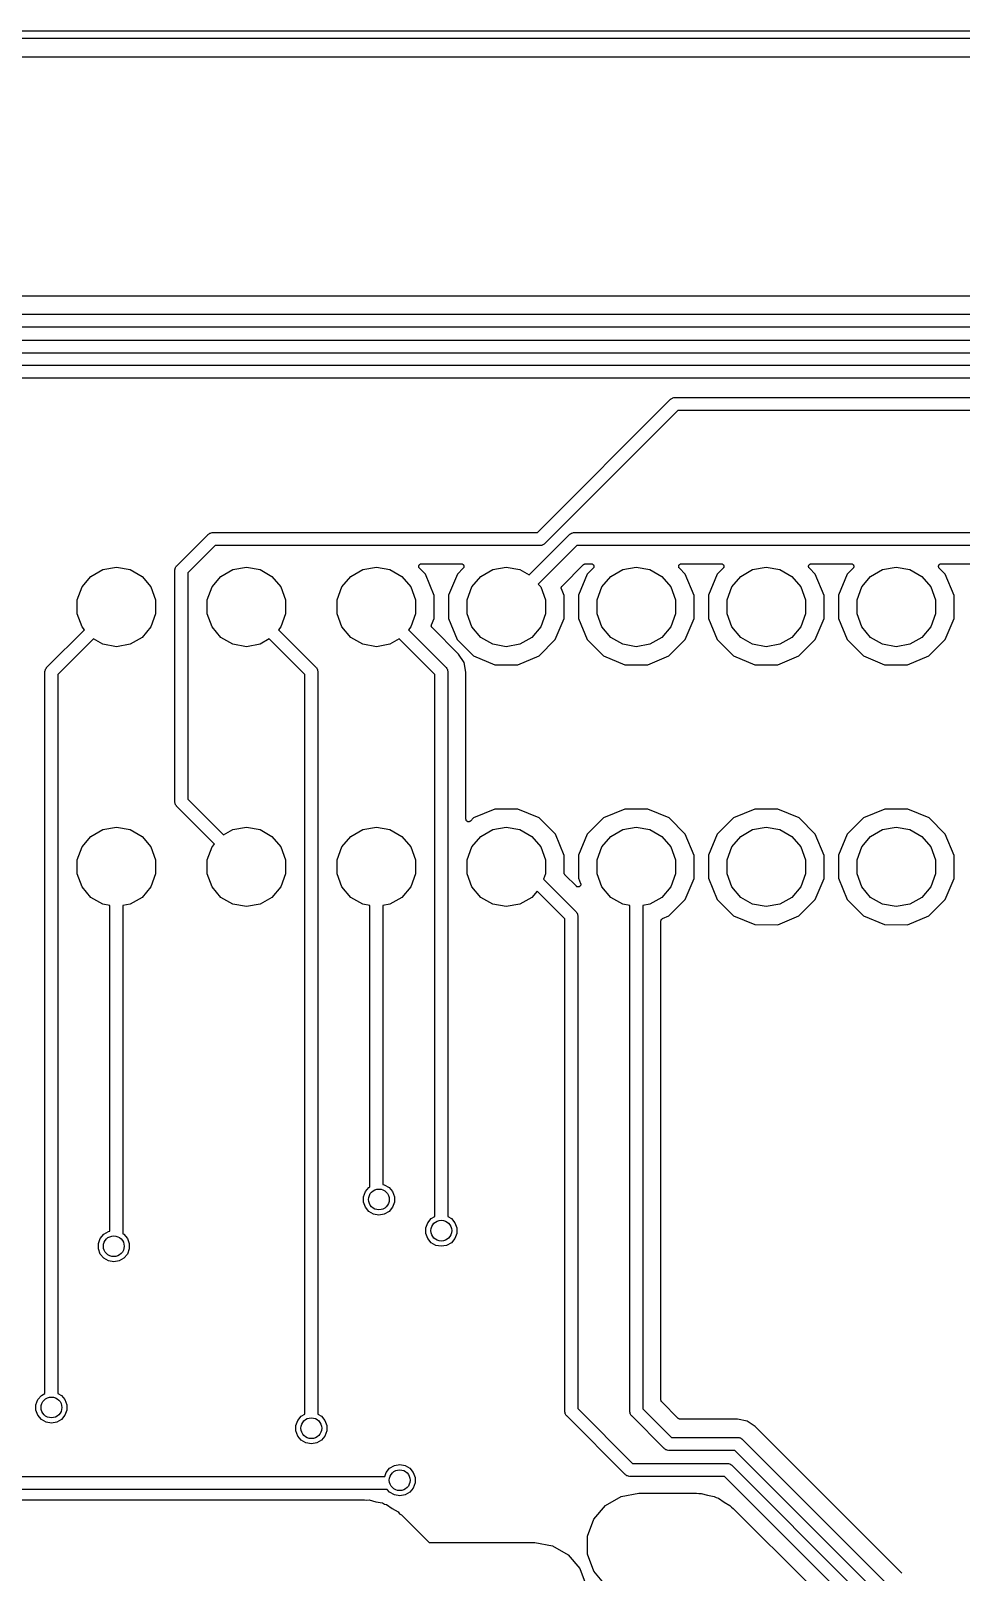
# Model space of a CAD drawing. Extents: x 85 to 212, y -151 to -91.
# Drawn here: x 130.6 to 148.5, y -121.07 to -91.42 of the extents above; entities that cross this region are included whole.
import ezdxf

# ---------------------------------------------------------------- set-up
doc = ezdxf.new("R2010")
doc.units = 0
doc.header["$MEASUREMENT"] = 0
doc.layers.add('BLACK', color=7, linetype='CONTINUOUS')

msp = doc.modelspace()

# ---------------------------------------------------------------- linework, layer by layer
at = {"layer": 'Black'}
for p, q in [((85.5, -91.425), (211.5, -91.425)), ((211.425, -91.575), (85.575, -91.575)), ((85.975, -91.925), (211.025, -91.925)), ((186.395, -96.525), (120.26, -96.525)), ((120.255, -96.875), (186.4, -96.875)), ((186.348, -97.125), (120.306, -97.125)), ((121.7, -97.375), (184.3, -97.375)), ((184.248, -97.625), (121.752, -97.625)), ((124.272, -97.8577), (182.483, -97.8577)), ((182.431, -98.1077), (124.324, -98.1077)), ((140.348, -101.075), (142.912, -98.5116)), ((142.912, -98.5116), (142.916, -98.5085)), ((142.916, -98.5085), (142.92, -98.5042)), ((142.92, -98.5042), (142.934, -98.4961)), ((142.934, -98.4961), (142.947, -98.4867)), ((142.947, -98.4867), (142.952, -98.4853)), ((142.952, -98.4853), (142.957, -98.4825)), ((142.957, -98.4825), (142.973, -98.4797)), ((142.973, -98.4797), (142.989, -98.4755)), ((142.989, -98.4755), (142.995, -98.476)), ((142.995, -98.476), (143, -98.475)), ((143, -98.475), (180.7, -98.475)), ((143.052, -98.725), (140.488, -101.288)), ((180.648, -98.725), (143.052, -98.725)), ((134.057, -101.083), (134.073, -101.08)), ((134.073, -101.08), (134.089, -101.075)), ((134.089, -101.075), (134.095, -101.076)), ((134.095, -101.076), (134.1, -101.075)), ((134.1, -101.075), (140.348, -101.075)), ((141.012, -101.083), (141.028, -101.08)), ((141.028, -101.08), (141.044, -101.075)), ((141.044, -101.075), (141.049, -101.076)), ((141.049, -101.076), (141.055, -101.075)), ((141.055, -101.075), (150.348, -101.075)), ((133.412, -101.712), (134.012, -101.112)), ((134.152, -101.325), (133.625, -101.852)), ((134.012, -101.112), (134.016, -101.108)), ((134.016, -101.108), (134.02, -101.104)), ((134.02, -101.104), (134.034, -101.096)), ((134.034, -101.096), (134.047, -101.087)), ((134.047, -101.087), (134.052, -101.085)), ((134.052, -101.085), (134.057, -101.083)), ((140.4, -101.325), (134.152, -101.325)), ((140.19, -101.887), (140.966, -101.112)), ((141.106, -101.325), (140.366, -102.065)), ((140.405, -101.324), (140.4, -101.325)), ((140.411, -101.325), (140.405, -101.324)), ((140.427, -101.32), (140.411, -101.325)), ((140.443, -101.317), (140.427, -101.32)), ((140.448, -101.315), (140.443, -101.317)), ((140.453, -101.313), (140.448, -101.315)), ((140.466, -101.304), (140.453, -101.313)), ((140.48, -101.296), (140.466, -101.304)), ((140.484, -101.292), (140.48, -101.296)), ((140.488, -101.288), (140.484, -101.292)), ((140.966, -101.112), (140.971, -101.108)), ((140.971, -101.108), (140.974, -101.104)), ((140.974, -101.104), (140.988, -101.096)), ((140.988, -101.096), (141.002, -101.087)), ((141.002, -101.087), (141.007, -101.085)), ((141.007, -101.085), (141.012, -101.083)), ((150.4, -101.325), (141.106, -101.325)), ((138.109, -101.676), (138.116, -101.675)), ((138.116, -101.675), (138.886, -101.675)), ((138.886, -101.675), (138.893, -101.676)), ((141.261, -101.677), (141.268, -101.675)), ((141.268, -101.675), (141.27, -101.675)), ((141.27, -101.675), (141.272, -101.675)), ((141.272, -101.675), (141.386, -101.675)), ((141.386, -101.675), (141.393, -101.676)), ((143.109, -101.676), (143.116, -101.675)), ((143.116, -101.675), (143.886, -101.675)), ((143.886, -101.675), (143.893, -101.676)), ((145.609, -101.676), (145.616, -101.675)), ((145.616, -101.675), (146.386, -101.675)), ((146.386, -101.675), (146.393, -101.676)), ((148.109, -101.676), (148.116, -101.675)), ((148.116, -101.675), (148.886, -101.675)), ((131.589, -102.121), (131.759, -101.918)), ((131.759, -101.918), (131.989, -101.785)), ((131.989, -101.785), (132.251, -101.739)), ((132.251, -101.739), (132.513, -101.785)), ((132.513, -101.785), (132.743, -101.918)), ((132.743, -101.918), (132.914, -102.121)), ((133.375, -101.789), (133.38, -101.773)), ((133.376, -101.795), (133.375, -101.789)), ((133.375, -101.8), (133.376, -101.795)), ((133.375, -106.252), (133.375, -101.8)), ((133.38, -101.773), (133.383, -101.757)), ((133.383, -101.757), (133.385, -101.752)), ((133.385, -101.752), (133.387, -101.747)), ((133.387, -101.747), (133.396, -101.734)), ((133.396, -101.734), (133.404, -101.72)), ((133.404, -101.72), (133.408, -101.716)), ((133.408, -101.716), (133.412, -101.712)), ((133.625, -101.852), (133.625, -106.201)), ((134.089, -102.121), (134.259, -101.918)), ((134.259, -101.918), (134.489, -101.785)), ((134.489, -101.785), (134.751, -101.739)), ((134.751, -101.739), (135.013, -101.785)), ((135.013, -101.785), (135.243, -101.918)), ((135.243, -101.918), (135.414, -102.121)), ((136.589, -102.121), (136.759, -101.918)), ((136.759, -101.918), (136.989, -101.785)), ((136.989, -101.785), (137.251, -101.739)), ((137.251, -101.739), (137.513, -101.785)), ((137.513, -101.785), (137.743, -101.918)), ((137.743, -101.918), (137.914, -102.121)), ((138.066, -101.729), (138.067, -101.723)), ((138.067, -101.731), (138.066, -101.729)), ((138.067, -101.712), (138.07, -101.706)), ((138.067, -101.714), (138.067, -101.712)), ((138.067, -101.716), (138.067, -101.714)), ((138.067, -101.723), (138.067, -101.716)), ((138.067, -101.734), (138.067, -101.731)), ((138.069, -101.74), (138.067, -101.734)), ((138.07, -101.746), (138.069, -101.74)), ((138.07, -101.706), (138.072, -101.7)), ((138.072, -101.748), (138.07, -101.746)), ((138.072, -101.7), (138.074, -101.698)), ((138.072, -101.75), (138.072, -101.748)), ((138.077, -101.755), (138.072, -101.75)), ((138.074, -101.698), (138.075, -101.696)), ((138.075, -101.696), (138.079, -101.692)), ((138.08, -101.76), (138.077, -101.755)), ((138.079, -101.692), (138.084, -101.687)), ((138.194, -101.875), (138.08, -101.76)), ((138.084, -101.687), (138.086, -101.686)), ((138.086, -101.686), (138.087, -101.684)), ((138.087, -101.684), (138.093, -101.681)), ((138.093, -101.681), (138.099, -101.678)), ((138.099, -101.678), (138.101, -101.678)), ((138.101, -101.678), (138.103, -101.677)), ((138.103, -101.677), (138.109, -101.676)), ((138.363, -102.283), (138.194, -101.875)), ((138.809, -101.873), (138.639, -102.281)), ((138.922, -101.76), (138.809, -101.873)), ((138.893, -101.676), (138.899, -101.677)), ((138.899, -101.677), (138.901, -101.678)), ((138.901, -101.678), (138.903, -101.678)), ((138.903, -101.678), (138.909, -101.681)), ((138.909, -101.681), (138.915, -101.684)), ((138.915, -101.684), (138.917, -101.686)), ((138.917, -101.686), (138.918, -101.687)), ((138.918, -101.687), (138.923, -101.692)), ((138.925, -101.755), (138.922, -101.76)), ((138.923, -101.692), (138.927, -101.696)), ((138.93, -101.75), (138.925, -101.755)), ((138.927, -101.696), (138.928, -101.698)), ((138.928, -101.698), (138.93, -101.7)), ((138.93, -101.7), (138.932, -101.706)), ((138.932, -101.746), (138.93, -101.748)), ((138.93, -101.748), (138.93, -101.75)), ((138.932, -101.706), (138.935, -101.712)), ((138.933, -101.74), (138.932, -101.746)), ((138.936, -101.734), (138.933, -101.74)), ((138.935, -101.712), (138.935, -101.714)), ((138.935, -101.714), (138.936, -101.716)), ((138.936, -101.716), (138.936, -101.723)), ((138.936, -101.723), (138.936, -101.729)), ((138.936, -101.729), (138.936, -101.732)), ((138.936, -101.732), (138.936, -101.734)), ((139.089, -102.121), (139.259, -101.918)), ((139.259, -101.918), (139.489, -101.785)), ((139.489, -101.785), (139.751, -101.739)), ((139.751, -101.739), (140.013, -101.785)), ((140.013, -101.785), (140.19, -101.887)), ((140.823, -102.104), (141.237, -101.69)), ((141.309, -101.873), (141.139, -102.281)), ((141.237, -101.69), (141.239, -101.688)), ((141.239, -101.688), (141.24, -101.687)), ((141.24, -101.687), (141.246, -101.683)), ((141.246, -101.683), (141.251, -101.68)), ((141.251, -101.68), (141.253, -101.679)), ((141.253, -101.679), (141.255, -101.678)), ((141.255, -101.678), (141.261, -101.677)), ((141.422, -101.76), (141.309, -101.873)), ((141.393, -101.676), (141.399, -101.677)), ((141.399, -101.677), (141.401, -101.678)), ((141.401, -101.678), (141.403, -101.678)), ((141.403, -101.678), (141.409, -101.681)), ((141.409, -101.681), (141.415, -101.684)), ((141.415, -101.684), (141.417, -101.686)), ((141.417, -101.686), (141.418, -101.687)), ((141.418, -101.687), (141.423, -101.692)), ((141.425, -101.755), (141.422, -101.76)), ((141.423, -101.692), (141.427, -101.696)), ((141.43, -101.75), (141.425, -101.755)), ((141.427, -101.696), (141.428, -101.698)), ((141.428, -101.698), (141.43, -101.7)), ((141.43, -101.7), (141.432, -101.706)), ((141.432, -101.746), (141.43, -101.748)), ((141.43, -101.748), (141.43, -101.75)), ((141.432, -101.706), (141.435, -101.712)), ((141.433, -101.74), (141.432, -101.746)), ((141.436, -101.734), (141.433, -101.74)), ((141.435, -101.712), (141.435, -101.714)), ((141.435, -101.714), (141.436, -101.716)), ((141.436, -101.716), (141.436, -101.723)), ((141.436, -101.723), (141.436, -101.729)), ((141.436, -101.729), (141.436, -101.732)), ((141.436, -101.732), (141.436, -101.734)), ((141.589, -102.121), (141.759, -101.918)), ((141.759, -101.918), (141.989, -101.785)), ((141.989, -101.785), (142.251, -101.739)), ((142.251, -101.739), (142.513, -101.785)), ((142.513, -101.785), (142.743, -101.918)), ((142.743, -101.918), (142.914, -102.121)), ((143.066, -101.729), (143.067, -101.723)), ((143.067, -101.731), (143.066, -101.729)), ((143.067, -101.712), (143.07, -101.706)), ((143.067, -101.714), (143.067, -101.712)), ((143.067, -101.716), (143.067, -101.714)), ((143.067, -101.723), (143.067, -101.716)), ((143.067, -101.734), (143.067, -101.731)), ((143.069, -101.74), (143.067, -101.734)), ((143.07, -101.746), (143.069, -101.74)), ((143.07, -101.706), (143.072, -101.7)), ((143.072, -101.748), (143.07, -101.746)), ((143.072, -101.7), (143.074, -101.698)), ((143.072, -101.75), (143.072, -101.748)), ((143.077, -101.755), (143.072, -101.75)), ((143.074, -101.698), (143.075, -101.696)), ((143.075, -101.696), (143.079, -101.692)), ((143.08, -101.76), (143.077, -101.755)), ((143.079, -101.692), (143.084, -101.687)), ((143.194, -101.875), (143.08, -101.76)), ((143.084, -101.687), (143.086, -101.686)), ((143.086, -101.686), (143.087, -101.684)), ((143.087, -101.684), (143.093, -101.681)), ((143.093, -101.681), (143.099, -101.678)), ((143.099, -101.678), (143.101, -101.678)), ((143.101, -101.678), (143.103, -101.677)), ((143.103, -101.677), (143.109, -101.676)), ((143.363, -102.283), (143.194, -101.875)), ((143.809, -101.873), (143.639, -102.281)), ((143.922, -101.76), (143.809, -101.873)), ((143.893, -101.676), (143.899, -101.677)), ((143.899, -101.677), (143.901, -101.678)), ((143.901, -101.678), (143.903, -101.678)), ((143.903, -101.678), (143.909, -101.681)), ((143.909, -101.681), (143.915, -101.684)), ((143.915, -101.684), (143.917, -101.686)), ((143.917, -101.686), (143.918, -101.687)), ((143.918, -101.687), (143.923, -101.692)), ((143.925, -101.755), (143.922, -101.76)), ((143.923, -101.692), (143.927, -101.696)), ((143.93, -101.75), (143.925, -101.755)), ((143.927, -101.696), (143.928, -101.698)), ((143.928, -101.698), (143.93, -101.7)), ((143.93, -101.7), (143.932, -101.706)), ((143.932, -101.746), (143.93, -101.748)), ((143.93, -101.748), (143.93, -101.75)), ((143.932, -101.706), (143.935, -101.712)), ((143.933, -101.74), (143.932, -101.746)), ((143.936, -101.734), (143.933, -101.74)), ((143.935, -101.712), (143.935, -101.714)), ((143.935, -101.714), (143.936, -101.716)), ((143.936, -101.716), (143.936, -101.723)), ((143.936, -101.723), (143.936, -101.729)), ((143.936, -101.729), (143.936, -101.732)), ((143.936, -101.732), (143.936, -101.734)), ((144.089, -102.121), (144.259, -101.918)), ((144.259, -101.918), (144.489, -101.785)), ((144.489, -101.785), (144.751, -101.739)), ((144.751, -101.739), (145.013, -101.785)), ((145.013, -101.785), (145.243, -101.918)), ((145.243, -101.918), (145.414, -102.121)), ((145.566, -101.729), (145.567, -101.723)), ((145.567, -101.731), (145.566, -101.729)), ((145.567, -101.712), (145.57, -101.706)), ((145.567, -101.714), (145.567, -101.712)), ((145.567, -101.716), (145.567, -101.714)), ((145.567, -101.723), (145.567, -101.716)), ((145.567, -101.734), (145.567, -101.731)), ((145.569, -101.74), (145.567, -101.734)), ((145.57, -101.746), (145.569, -101.74)), ((145.57, -101.706), (145.572, -101.7)), ((145.572, -101.748), (145.57, -101.746)), ((145.572, -101.7), (145.574, -101.698)), ((145.572, -101.75), (145.572, -101.748)), ((145.577, -101.755), (145.572, -101.75)), ((145.574, -101.698), (145.575, -101.696)), ((145.575, -101.696), (145.579, -101.692)), ((145.58, -101.76), (145.577, -101.755)), ((145.579, -101.692), (145.584, -101.687)), ((145.694, -101.875), (145.58, -101.76)), ((145.584, -101.687), (145.586, -101.686)), ((145.586, -101.686), (145.587, -101.684)), ((145.587, -101.684), (145.593, -101.681)), ((145.593, -101.681), (145.599, -101.678)), ((145.599, -101.678), (145.601, -101.678)), ((145.601, -101.678), (145.603, -101.677)), ((145.603, -101.677), (145.609, -101.676)), ((145.863, -102.283), (145.694, -101.875)), ((146.309, -101.873), (146.139, -102.281)), ((146.422, -101.76), (146.309, -101.873)), ((146.393, -101.676), (146.399, -101.677)), ((146.399, -101.677), (146.401, -101.678)), ((146.401, -101.678), (146.403, -101.678)), ((146.403, -101.678), (146.409, -101.681)), ((146.409, -101.681), (146.415, -101.684)), ((146.415, -101.684), (146.417, -101.686)), ((146.417, -101.686), (146.418, -101.687)), ((146.418, -101.687), (146.423, -101.692)), ((146.425, -101.755), (146.422, -101.76)), ((146.423, -101.692), (146.427, -101.696)), ((146.43, -101.75), (146.425, -101.755)), ((146.427, -101.696), (146.428, -101.698)), ((146.428, -101.698), (146.43, -101.7)), ((146.43, -101.7), (146.432, -101.706)), ((146.432, -101.746), (146.43, -101.748)), ((146.43, -101.748), (146.43, -101.75)), ((146.432, -101.706), (146.435, -101.712)), ((146.433, -101.74), (146.432, -101.746)), ((146.436, -101.734), (146.433, -101.74)), ((146.435, -101.712), (146.435, -101.714)), ((146.435, -101.714), (146.436, -101.716)), ((146.436, -101.716), (146.436, -101.723)), ((146.436, -101.723), (146.436, -101.729)), ((146.436, -101.729), (146.436, -101.732)), ((146.436, -101.732), (146.436, -101.734)), ((146.589, -102.121), (146.759, -101.918)), ((146.759, -101.918), (146.989, -101.785)), ((146.989, -101.785), (147.251, -101.739)), ((147.251, -101.739), (147.513, -101.785)), ((147.513, -101.785), (147.743, -101.918)), ((147.743, -101.918), (147.914, -102.121)), ((148.066, -101.729), (148.067, -101.723)), ((148.067, -101.731), (148.066, -101.729)), ((148.067, -101.712), (148.07, -101.706)), ((148.067, -101.714), (148.067, -101.712)), ((148.067, -101.716), (148.067, -101.714)), ((148.067, -101.723), (148.067, -101.716)), ((148.067, -101.734), (148.067, -101.731)), ((148.069, -101.74), (148.067, -101.734)), ((148.07, -101.746), (148.069, -101.74)), ((148.07, -101.706), (148.072, -101.7)), ((148.072, -101.748), (148.07, -101.746)), ((148.072, -101.7), (148.074, -101.698)), ((148.072, -101.75), (148.072, -101.748)), ((148.077, -101.755), (148.072, -101.75)), ((148.074, -101.698), (148.075, -101.696)), ((148.075, -101.696), (148.079, -101.692)), ((148.08, -101.76), (148.077, -101.755)), ((148.079, -101.692), (148.084, -101.687)), ((148.194, -101.875), (148.08, -101.76)), ((148.084, -101.687), (148.086, -101.686)), ((148.086, -101.686), (148.087, -101.684)), ((148.087, -101.684), (148.093, -101.681)), ((148.093, -101.681), (148.099, -101.678)), ((148.099, -101.678), (148.101, -101.678)), ((148.101, -101.678), (148.103, -101.677)), ((148.103, -101.677), (148.109, -101.676)), ((148.363, -102.283), (148.194, -101.875)), ((131.498, -102.371), (131.589, -102.121)), ((132.914, -102.121), (133.004, -102.371)), ((133.998, -102.371), (134.089, -102.121)), ((135.414, -102.121), (135.504, -102.371)), ((136.498, -102.371), (136.589, -102.121)), ((137.914, -102.121), (138.004, -102.371)), ((138.998, -102.371), (139.089, -102.121)), ((140.366, -102.065), (140.414, -102.121)), ((140.414, -102.121), (140.504, -102.371)), ((140.808, -102.135), (140.809, -102.13)), ((140.808, -102.138), (140.808, -102.135)), ((140.808, -102.141), (140.808, -102.138)), ((140.809, -102.147), (140.808, -102.141)), ((140.809, -102.13), (140.81, -102.124)), ((140.81, -102.152), (140.809, -102.147)), ((140.81, -102.124), (140.812, -102.121)), ((140.811, -102.155), (140.81, -102.152)), ((140.812, -102.158), (140.811, -102.155)), ((140.812, -102.121), (140.813, -102.118)), ((140.863, -102.283), (140.812, -102.158)), ((140.813, -102.118), (140.816, -102.114)), ((140.816, -102.114), (140.818, -102.109)), ((140.818, -102.109), (140.821, -102.107)), ((140.821, -102.107), (140.823, -102.104)), ((141.498, -102.371), (141.589, -102.121)), ((142.914, -102.121), (143.004, -102.371)), ((143.998, -102.371), (144.089, -102.121)), ((145.414, -102.121), (145.504, -102.371)), ((146.498, -102.371), (146.589, -102.121)), ((147.914, -102.121), (148.004, -102.371)), ((131.498, -102.636), (131.498, -102.371)), ((133.004, -102.371), (133.004, -102.636)), ((133.998, -102.636), (133.998, -102.371)), ((135.504, -102.371), (135.504, -102.636)), ((136.498, -102.636), (136.498, -102.371)), ((138.004, -102.371), (138.004, -102.636)), ((138.363, -102.726), (138.363, -102.283)), ((138.639, -102.281), (138.639, -102.724)), ((138.998, -102.636), (138.998, -102.371)), ((140.504, -102.371), (140.504, -102.636)), ((140.863, -102.726), (140.863, -102.283)), ((141.139, -102.281), (141.139, -102.724)), ((141.498, -102.636), (141.498, -102.371)), ((143.004, -102.371), (143.004, -102.636)), ((143.363, -102.726), (143.363, -102.283)), ((143.639, -102.281), (143.639, -102.724)), ((143.998, -102.636), (143.998, -102.371)), ((145.504, -102.371), (145.504, -102.636)), ((145.863, -102.726), (145.863, -102.283)), ((146.139, -102.281), (146.139, -102.724)), ((146.498, -102.636), (146.498, -102.371)), ((148.004, -102.371), (148.004, -102.636)), ((148.363, -102.726), (148.363, -102.283)), ((131.589, -102.886), (131.498, -102.636)), ((133.004, -102.636), (132.914, -102.886)), ((134.089, -102.886), (133.998, -102.636)), ((135.504, -102.636), (135.414, -102.886)), ((136.589, -102.886), (136.498, -102.636)), ((138.004, -102.636), (137.914, -102.886)), ((138.308, -102.866), (138.309, -102.86)), ((138.309, -102.86), (138.31, -102.855)), ((138.31, -102.855), (138.311, -102.852)), ((138.311, -102.852), (138.312, -102.849)), ((138.312, -102.849), (138.363, -102.726)), ((138.639, -102.724), (138.808, -103.133)), ((139.089, -102.886), (138.998, -102.636)), ((140.504, -102.636), (140.414, -102.886)), ((140.693, -103.134), (140.863, -102.726)), ((141.139, -102.724), (141.308, -103.133)), ((141.589, -102.886), (141.498, -102.636)), ((143.004, -102.636), (142.914, -102.886)), ((143.193, -103.134), (143.363, -102.726)), ((143.639, -102.724), (143.808, -103.133)), ((144.089, -102.886), (143.998, -102.636)), ((145.504, -102.636), (145.414, -102.886)), ((145.693, -103.134), (145.863, -102.726)), ((146.139, -102.724), (146.308, -103.133)), ((146.589, -102.886), (146.498, -102.636)), ((148.004, -102.636), (147.914, -102.886)), ((148.193, -103.134), (148.363, -102.726)), ((130.912, -103.666), (131.636, -102.942)), ((131.812, -103.12), (131.125, -103.806)), ((131.636, -102.942), (131.589, -102.886)), ((131.989, -103.222), (131.812, -103.12)), ((132.743, -103.09), (132.513, -103.222)), ((132.914, -102.886), (132.743, -103.09)), ((134.259, -103.09), (134.089, -102.886)), ((134.489, -103.222), (134.259, -103.09)), ((135.19, -103.12), (135.013, -103.222)), ((135.875, -103.804), (135.19, -103.12)), ((135.414, -102.886), (135.366, -102.942)), ((135.366, -102.942), (136.088, -103.664)), ((136.759, -103.09), (136.589, -102.886)), ((136.989, -103.222), (136.759, -103.09)), ((137.69, -103.12), (137.513, -103.222)), ((138.375, -103.804), (137.69, -103.12)), ((137.914, -102.886), (137.866, -102.942)), ((137.866, -102.942), (138.588, -103.664)), ((138.308, -102.869), (138.308, -102.866)), ((138.308, -102.872), (138.308, -102.869)), ((138.31, -102.878), (138.308, -102.872)), ((138.31, -102.883), (138.31, -102.878)), ((138.312, -102.886), (138.31, -102.883)), ((138.313, -102.889), (138.312, -102.886)), ((138.316, -102.894), (138.313, -102.889)), ((138.318, -102.898), (138.316, -102.894)), ((138.321, -102.901), (138.318, -102.898)), ((138.323, -102.903), (138.321, -102.901)), ((138.832, -103.413), (138.323, -102.903)), ((138.808, -103.133), (139.12, -103.446)), ((139.259, -103.09), (139.089, -102.886)), ((139.489, -103.222), (139.259, -103.09)), ((140.243, -103.09), (140.013, -103.222)), ((140.414, -102.886), (140.243, -103.09)), ((140.38, -103.447), (140.693, -103.134)), ((141.308, -103.133), (141.62, -103.446)), ((141.759, -103.09), (141.589, -102.886)), ((141.989, -103.222), (141.759, -103.09)), ((142.743, -103.09), (142.513, -103.222)), ((142.914, -102.886), (142.743, -103.09)), ((142.88, -103.447), (143.193, -103.134)), ((143.808, -103.133), (144.12, -103.446)), ((144.259, -103.09), (144.089, -102.886)), ((144.489, -103.222), (144.259, -103.09)), ((145.243, -103.09), (145.013, -103.222)), ((145.414, -102.886), (145.243, -103.09)), ((145.38, -103.447), (145.693, -103.134)), ((146.308, -103.133), (146.62, -103.446)), ((146.759, -103.09), (146.589, -102.886)), ((146.989, -103.222), (146.759, -103.09)), ((147.743, -103.09), (147.513, -103.222)), ((147.914, -102.886), (147.743, -103.09)), ((147.88, -103.447), (148.193, -103.134)), ((132.251, -103.269), (131.989, -103.222)), ((132.513, -103.222), (132.251, -103.269)), ((134.751, -103.269), (134.489, -103.222)), ((135.013, -103.222), (134.751, -103.269)), ((137.251, -103.269), (136.989, -103.222)), ((137.513, -103.222), (137.251, -103.269)), ((138.938, -103.571), (138.832, -103.413)), ((139.12, -103.446), (139.529, -103.615)), ((139.751, -103.269), (139.489, -103.222)), ((140.013, -103.222), (139.751, -103.269)), ((139.971, -103.616), (140.38, -103.447)), ((141.62, -103.446), (142.029, -103.615)), ((142.251, -103.269), (141.989, -103.222)), ((142.513, -103.222), (142.251, -103.269)), ((142.471, -103.616), (142.88, -103.447)), ((144.12, -103.446), (144.529, -103.615)), ((144.751, -103.269), (144.489, -103.222)), ((145.013, -103.222), (144.751, -103.269)), ((144.971, -103.616), (145.38, -103.447)), ((146.62, -103.446), (147.029, -103.615)), ((147.251, -103.269), (146.989, -103.222)), ((147.513, -103.222), (147.251, -103.269)), ((147.471, -103.616), (147.88, -103.447)), ((130.875, -103.744), (130.88, -103.728)), ((130.876, -103.749), (130.875, -103.744)), ((130.875, -103.755), (130.876, -103.749)), ((130.88, -103.728), (130.883, -103.712)), ((130.883, -103.712), (130.885, -103.707)), ((130.885, -103.707), (130.887, -103.702)), ((130.887, -103.702), (130.896, -103.688)), ((130.896, -103.688), (130.904, -103.674)), ((130.904, -103.674), (130.908, -103.671)), ((130.908, -103.671), (130.912, -103.666)), ((136.088, -103.664), (136.092, -103.669)), ((136.092, -103.669), (136.096, -103.672)), ((136.096, -103.672), (136.104, -103.686)), ((136.104, -103.686), (136.113, -103.7)), ((136.113, -103.7), (136.115, -103.705)), ((136.115, -103.705), (136.117, -103.71)), ((136.117, -103.71), (136.12, -103.726)), ((136.12, -103.726), (136.125, -103.742)), ((136.125, -103.742), (136.124, -103.747)), ((136.124, -103.747), (136.125, -103.752)), ((138.588, -103.664), (138.592, -103.669)), ((138.592, -103.669), (138.596, -103.672)), ((138.596, -103.672), (138.604, -103.686)), ((138.604, -103.686), (138.613, -103.7)), ((138.613, -103.7), (138.615, -103.705)), ((138.615, -103.705), (138.617, -103.71)), ((138.617, -103.71), (138.62, -103.726)), ((138.62, -103.726), (138.625, -103.742)), ((138.625, -103.742), (138.624, -103.747)), ((138.624, -103.747), (138.625, -103.752)), ((138.975, -103.757), (138.938, -103.571)), ((139.529, -103.615), (139.971, -103.616)), ((142.029, -103.615), (142.471, -103.616)), ((144.529, -103.615), (144.971, -103.616)), ((147.029, -103.615), (147.471, -103.616)), ((130.875, -117.476), (130.875, -103.755)), ((131.125, -103.806), (131.125, -117.476)), ((135.875, -117.876), (135.875, -103.804)), ((136.125, -103.752), (136.125, -117.876)), ((138.375, -114.076), (138.375, -103.804)), ((138.625, -103.752), (138.625, -114.076)), ((138.975, -106.587), (138.975, -103.757)), ((133.376, -106.258), (133.375, -106.252)), ((133.375, -106.263), (133.376, -106.258)), ((133.38, -106.279), (133.375, -106.263)), ((133.383, -106.295), (133.38, -106.279)), ((133.385, -106.3), (133.383, -106.295)), ((133.387, -106.305), (133.385, -106.3)), ((133.396, -106.319), (133.387, -106.305)), ((133.404, -106.333), (133.396, -106.319)), ((133.408, -106.336), (133.404, -106.333)), ((133.412, -106.341), (133.408, -106.336)), ((134.136, -107.065), (133.412, -106.341)), ((133.625, -106.201), (134.312, -106.887)), ((139.531, -106.391), (139.122, -106.56)), ((139.973, -106.392), (139.531, -106.391)), ((140.382, -106.561), (139.973, -106.392)), ((142.031, -106.391), (141.622, -106.56)), ((142.473, -106.392), (142.031, -106.391)), ((142.882, -106.561), (142.473, -106.392)), ((144.531, -106.391), (144.122, -106.56)), ((144.973, -106.392), (144.531, -106.391)), ((145.382, -106.561), (144.973, -106.392)), ((147.031, -106.391), (146.622, -106.56)), ((147.473, -106.392), (147.031, -106.391)), ((147.882, -106.561), (147.473, -106.392)), ((138.976, -106.593), (138.975, -106.587)), ((138.977, -106.599), (138.976, -106.593)), ((138.978, -106.601), (138.977, -106.599)), ((138.978, -106.604), (138.978, -106.601)), ((138.981, -106.609), (138.978, -106.604)), ((138.984, -106.615), (138.981, -106.609)), ((138.986, -106.617), (138.984, -106.615)), ((138.987, -106.619), (138.986, -106.617)), ((138.992, -106.623), (138.987, -106.619)), ((138.996, -106.627), (138.992, -106.623)), ((138.998, -106.628), (138.996, -106.627)), ((139, -106.63), (138.998, -106.628)), ((139.006, -106.632), (139, -106.63)), ((139.012, -106.635), (139.006, -106.632)), ((139.014, -106.635), (139.012, -106.635)), ((139.016, -106.636), (139.014, -106.635)), ((139.023, -106.636), (139.016, -106.636)), ((139.029, -106.636), (139.023, -106.636)), ((139.031, -106.636), (139.029, -106.636)), ((139.034, -106.636), (139.031, -106.636)), ((139.04, -106.634), (139.034, -106.636)), ((139.046, -106.632), (139.04, -106.634)), ((139.048, -106.631), (139.046, -106.632)), ((139.05, -106.63), (139.048, -106.631)), ((139.055, -106.626), (139.05, -106.63)), ((139.06, -106.622), (139.055, -106.626)), ((139.122, -106.56), (139.06, -106.622)), ((140.694, -106.875), (140.382, -106.561)), ((141.622, -106.56), (141.309, -106.873)), ((143.194, -106.875), (142.882, -106.561)), ((144.122, -106.56), (143.809, -106.873)), ((145.694, -106.875), (145.382, -106.561)), ((146.622, -106.56), (146.309, -106.873)), ((148.194, -106.875), (147.882, -106.561)), ((131.589, -107.121), (131.759, -106.918)), ((131.759, -106.918), (131.989, -106.785)), ((131.989, -106.785), (132.251, -106.739)), ((132.251, -106.739), (132.513, -106.785)), ((132.513, -106.785), (132.743, -106.918)), ((132.743, -106.918), (132.914, -107.121)), ((134.312, -106.887), (134.489, -106.785)), ((134.489, -106.785), (134.751, -106.739)), ((134.751, -106.739), (135.013, -106.785)), ((135.013, -106.785), (135.243, -106.918)), ((135.243, -106.918), (135.414, -107.121)), ((136.589, -107.121), (136.759, -106.918)), ((136.759, -106.918), (136.989, -106.785)), ((136.989, -106.785), (137.251, -106.739)), ((137.251, -106.739), (137.513, -106.785)), ((137.513, -106.785), (137.743, -106.918)), ((137.743, -106.918), (137.914, -107.121)), ((139.089, -107.121), (139.259, -106.918)), ((139.259, -106.918), (139.489, -106.785)), ((139.489, -106.785), (139.751, -106.739)), ((139.751, -106.739), (140.013, -106.785)), ((140.013, -106.785), (140.243, -106.918)), ((140.243, -106.918), (140.414, -107.121)), ((140.863, -107.283), (140.694, -106.875)), ((141.309, -106.873), (141.139, -107.281)), ((141.589, -107.121), (141.759, -106.918)), ((141.759, -106.918), (141.989, -106.785)), ((141.989, -106.785), (142.251, -106.739)), ((142.251, -106.739), (142.513, -106.785)), ((142.513, -106.785), (142.743, -106.918)), ((142.743, -106.918), (142.914, -107.121)), ((143.363, -107.283), (143.194, -106.875)), ((143.809, -106.873), (143.639, -107.281)), ((144.089, -107.121), (144.259, -106.918)), ((144.259, -106.918), (144.489, -106.785)), ((144.489, -106.785), (144.751, -106.739)), ((144.751, -106.739), (145.013, -106.785)), ((145.013, -106.785), (145.243, -106.918)), ((145.243, -106.918), (145.414, -107.121)), ((145.863, -107.283), (145.694, -106.875)), ((146.309, -106.873), (146.139, -107.281)), ((146.589, -107.121), (146.759, -106.918)), ((146.759, -106.918), (146.989, -106.785)), ((146.989, -106.785), (147.251, -106.739)), ((147.251, -106.739), (147.513, -106.785)), ((147.513, -106.785), (147.743, -106.918)), ((147.743, -106.918), (147.914, -107.121)), ((148.363, -107.283), (148.194, -106.875)), ((131.498, -107.371), (131.589, -107.121)), ((132.914, -107.121), (133.004, -107.371)), ((133.998, -107.371), (134.089, -107.121)), ((134.089, -107.121), (134.136, -107.065)), ((135.414, -107.121), (135.504, -107.371)), ((136.498, -107.371), (136.589, -107.121)), ((137.914, -107.121), (138.004, -107.371)), ((138.998, -107.371), (139.089, -107.121)), ((140.414, -107.121), (140.504, -107.371)), ((140.863, -107.62), (140.863, -107.283)), ((141.139, -107.281), (141.139, -107.724)), ((141.498, -107.371), (141.589, -107.121)), ((142.914, -107.121), (143.004, -107.371)), ((143.363, -107.726), (143.363, -107.283)), ((143.639, -107.281), (143.639, -107.724)), ((143.998, -107.371), (144.089, -107.121)), ((145.414, -107.121), (145.504, -107.371)), ((145.863, -107.726), (145.863, -107.283)), ((146.139, -107.281), (146.139, -107.724)), ((146.498, -107.371), (146.589, -107.121)), ((147.914, -107.121), (148.004, -107.371)), ((148.363, -107.726), (148.363, -107.283)), ((131.498, -107.636), (131.498, -107.371)), ((133.004, -107.371), (133.004, -107.636)), ((133.998, -107.636), (133.998, -107.371)), ((135.504, -107.371), (135.504, -107.636)), ((136.498, -107.636), (136.498, -107.371)), ((138.004, -107.371), (138.004, -107.636)), ((138.998, -107.636), (138.998, -107.371)), ((140.504, -107.371), (140.504, -107.636)), ((141.498, -107.636), (141.498, -107.371)), ((143.004, -107.371), (143.004, -107.636)), ((143.998, -107.636), (143.998, -107.371)), ((145.504, -107.371), (145.504, -107.636)), ((146.498, -107.636), (146.498, -107.371)), ((148.004, -107.371), (148.004, -107.636)), ((131.589, -107.886), (131.498, -107.636)), ((131.759, -108.09), (131.589, -107.886)), ((132.914, -107.886), (132.743, -108.09)), ((133.004, -107.636), (132.914, -107.886)), ((134.089, -107.886), (133.998, -107.636)), ((134.259, -108.09), (134.089, -107.886)), ((135.414, -107.886), (135.243, -108.09)), ((135.504, -107.636), (135.414, -107.886)), ((136.589, -107.886), (136.498, -107.636)), ((136.759, -108.09), (136.589, -107.886)), ((137.914, -107.886), (137.743, -108.09)), ((138.004, -107.636), (137.914, -107.886)), ((139.089, -107.886), (138.998, -107.636)), ((139.259, -108.09), (139.089, -107.886)), ((140.504, -107.636), (140.467, -107.74)), ((140.467, -107.74), (141.088, -108.362)), ((140.863, -107.623), (140.863, -107.62)), ((140.863, -107.625), (140.863, -107.623)), ((140.865, -107.631), (140.863, -107.625)), ((140.866, -107.638), (140.865, -107.631)), ((140.867, -107.64), (140.866, -107.638)), ((140.868, -107.642), (140.867, -107.64)), ((140.871, -107.647), (140.868, -107.642)), ((140.875, -107.653), (140.871, -107.647)), ((140.876, -107.654), (140.875, -107.653)), ((140.878, -107.656), (140.876, -107.654)), ((141.098, -107.876), (140.878, -107.656)), ((141.104, -107.88), (141.098, -107.876)), ((141.11, -107.885), (141.104, -107.88)), ((141.111, -107.885), (141.11, -107.885)), ((141.112, -107.886), (141.111, -107.885)), ((141.119, -107.888), (141.112, -107.886)), ((141.126, -107.89), (141.119, -107.888)), ((141.128, -107.89), (141.126, -107.89)), ((141.129, -107.89), (141.128, -107.89)), ((141.136, -107.89), (141.129, -107.89)), ((141.144, -107.889), (141.136, -107.89)), ((141.139, -107.724), (141.179, -107.822)), ((141.145, -107.889), (141.144, -107.889)), ((141.146, -107.889), (141.145, -107.889)), ((141.153, -107.886), (141.146, -107.889)), ((141.16, -107.883), (141.153, -107.886)), ((141.161, -107.882), (141.16, -107.883)), ((141.162, -107.882), (141.161, -107.882)), ((141.167, -107.876), (141.162, -107.882)), ((141.173, -107.871), (141.167, -107.876)), ((141.174, -107.869), (141.173, -107.87)), ((141.173, -107.87), (141.173, -107.871)), ((141.177, -107.862), (141.174, -107.869)), ((141.181, -107.856), (141.177, -107.862)), ((141.179, -107.822), (141.181, -107.829)), ((141.181, -107.829), (141.183, -107.836)), ((141.182, -107.846), (141.181, -107.854)), ((141.181, -107.854), (141.181, -107.855)), ((141.181, -107.855), (141.181, -107.856)), ((141.183, -107.838), (141.182, -107.846)), ((141.183, -107.836), (141.183, -107.837)), ((141.183, -107.837), (141.183, -107.838)), ((141.589, -107.886), (141.498, -107.636)), ((141.759, -108.09), (141.589, -107.886)), ((142.914, -107.886), (142.743, -108.09)), ((143.004, -107.636), (142.914, -107.886)), ((143.193, -108.134), (143.363, -107.726)), ((143.639, -107.724), (143.808, -108.133)), ((144.089, -107.886), (143.998, -107.636)), ((144.259, -108.09), (144.089, -107.886)), ((145.414, -107.886), (145.243, -108.09)), ((145.504, -107.636), (145.414, -107.886)), ((145.693, -108.134), (145.863, -107.726)), ((146.139, -107.724), (146.308, -108.133)), ((146.589, -107.886), (146.498, -107.636)), ((146.759, -108.09), (146.589, -107.886)), ((147.914, -107.886), (147.743, -108.09)), ((148.004, -107.636), (147.914, -107.886)), ((148.193, -108.134), (148.363, -107.726)), ((131.989, -108.222), (131.759, -108.09)), ((132.743, -108.09), (132.513, -108.222)), ((134.489, -108.222), (134.259, -108.09)), ((135.243, -108.09), (135.013, -108.222)), ((136.989, -108.222), (136.759, -108.09)), ((137.743, -108.09), (137.513, -108.222)), ((139.489, -108.222), (139.259, -108.09)), ((140.243, -108.09), (140.013, -108.222)), ((140.343, -107.97), (140.243, -108.09)), ((140.875, -108.502), (140.343, -107.97)), ((141.989, -108.222), (141.759, -108.09)), ((142.743, -108.09), (142.513, -108.222)), ((142.88, -108.447), (143.193, -108.134)), ((143.808, -108.133), (144.12, -108.446)), ((144.489, -108.222), (144.259, -108.09)), ((145.243, -108.09), (145.013, -108.222)), ((145.38, -108.447), (145.693, -108.134)), ((146.308, -108.133), (146.62, -108.446)), ((146.989, -108.222), (146.759, -108.09)), ((147.743, -108.09), (147.513, -108.222)), ((147.88, -108.447), (148.193, -108.134)), ((132.126, -108.246), (131.989, -108.222)), ((132.126, -114.512), (132.126, -108.246)), ((132.513, -108.222), (132.376, -108.246)), ((132.376, -108.246), (132.376, -114.559)), ((134.751, -108.269), (134.489, -108.222)), ((135.013, -108.222), (134.751, -108.269)), ((137.126, -108.246), (136.989, -108.222)), ((137.126, -113.658), (137.126, -108.246)), ((137.513, -108.222), (137.376, -108.246)), ((137.376, -108.246), (137.376, -113.612)), ((139.751, -108.269), (139.489, -108.222)), ((140.013, -108.222), (139.751, -108.269)), ((141.088, -108.362), (141.092, -108.366)), ((141.092, -108.366), (141.096, -108.37)), ((141.096, -108.37), (141.104, -108.384)), ((141.104, -108.384), (141.113, -108.397)), ((141.113, -108.397), (141.115, -108.402)), ((141.115, -108.402), (141.117, -108.407)), ((141.117, -108.407), (141.12, -108.423)), ((141.12, -108.423), (141.125, -108.439)), ((141.125, -108.439), (141.124, -108.445)), ((141.124, -108.445), (141.125, -108.45)), ((141.125, -108.45), (141.125, -117.923)), ((142.126, -108.246), (141.989, -108.222)), ((142.126, -117.976), (142.126, -108.246)), ((142.513, -108.222), (142.376, -108.246)), ((142.376, -108.246), (142.376, -117.924)), ((142.757, -108.498), (142.88, -108.447)), ((144.12, -108.446), (144.529, -108.615)), ((144.751, -108.269), (144.489, -108.222)), ((145.013, -108.222), (144.751, -108.269)), ((144.971, -108.616), (145.38, -108.447)), ((146.62, -108.446), (147.029, -108.615)), ((147.251, -108.269), (146.989, -108.222)), ((147.513, -108.222), (147.251, -108.269)), ((147.471, -108.616), (147.88, -108.447)), ((140.875, -117.975), (140.875, -108.502)), ((142.726, -108.544), (142.727, -108.541)), ((142.726, -117.759), (142.726, -108.544)), ((142.727, -108.537), (142.728, -108.532)), ((142.727, -108.541), (142.727, -108.537)), ((142.728, -108.532), (142.729, -108.527)), ((142.729, -108.527), (142.731, -108.524)), ((142.731, -108.524), (142.732, -108.521)), ((142.732, -108.521), (142.735, -108.517)), ((142.735, -108.517), (142.738, -108.512)), ((142.738, -108.512), (142.74, -108.51)), ((142.74, -108.51), (142.742, -108.507)), ((142.742, -108.507), (142.747, -108.504)), ((142.747, -108.504), (142.751, -108.501)), ((142.751, -108.501), (142.754, -108.5)), ((142.754, -108.5), (142.757, -108.498)), ((144.529, -108.615), (144.971, -108.616)), ((147.029, -108.615), (147.471, -108.616)), ((137.003, -113.848), (137.039, -113.749)), ((137.039, -113.749), (137.106, -113.669)), ((137.106, -113.669), (137.126, -113.658)), ((137.376, -113.612), (137.403, -113.617)), ((137.403, -113.617), (137.494, -113.669)), ((137.494, -113.669), (137.561, -113.749)), ((137.561, -113.749), (137.597, -113.848)), ((137.003, -113.952), (137.003, -113.848)), ((137.039, -114.051), (137.003, -113.952)), ((137.106, -114.131), (137.039, -114.051)), ((137.561, -114.051), (137.494, -114.131)), ((137.597, -113.952), (137.561, -114.051)), ((137.597, -113.848), (137.597, -113.952)), ((138.375, -114.23), (138.375, -114.076)), ((138.625, -114.076), (138.625, -114.23)), ((137.197, -114.183), (137.106, -114.131)), ((137.3, -114.201), (137.197, -114.183)), ((137.403, -114.183), (137.3, -114.201)), ((137.494, -114.131), (137.403, -114.183)), ((138.203, -114.448), (138.239, -114.349)), ((138.239, -114.349), (138.306, -114.269)), ((138.306, -114.269), (138.375, -114.23)), ((138.625, -114.23), (138.694, -114.269)), ((138.694, -114.269), (138.761, -114.349)), ((138.761, -114.349), (138.797, -114.448)), ((131.903, -114.748), (131.939, -114.649)), ((131.939, -114.649), (132.006, -114.569)), ((132.006, -114.569), (132.097, -114.517)), ((132.097, -114.517), (132.126, -114.512)), ((132.376, -114.559), (132.394, -114.569)), ((132.394, -114.569), (132.461, -114.649)), ((132.461, -114.649), (132.497, -114.748)), ((138.203, -114.552), (138.203, -114.448)), ((138.239, -114.651), (138.203, -114.552)), ((138.306, -114.731), (138.239, -114.651)), ((138.761, -114.651), (138.694, -114.731)), ((138.797, -114.552), (138.761, -114.651)), ((138.797, -114.448), (138.797, -114.552)), ((131.903, -114.852), (131.903, -114.748)), ((131.939, -114.951), (131.903, -114.852)), ((132.006, -115.031), (131.939, -114.951)), ((132.461, -114.951), (132.394, -115.031)), ((132.497, -114.852), (132.461, -114.951)), ((132.497, -114.748), (132.497, -114.852)), ((138.397, -114.783), (138.306, -114.731)), ((138.5, -114.801), (138.397, -114.783)), ((138.603, -114.783), (138.5, -114.801)), ((138.694, -114.731), (138.603, -114.783)), ((132.097, -115.083), (132.006, -115.031)), ((132.2, -115.101), (132.097, -115.083)), ((132.303, -115.083), (132.2, -115.101)), ((132.394, -115.031), (132.303, -115.083)), ((130.739, -117.749), (130.806, -117.669)), ((130.806, -117.669), (130.875, -117.63)), ((130.875, -117.63), (130.875, -117.476)), ((131.125, -117.476), (131.125, -117.63)), ((131.125, -117.63), (131.194, -117.669)), ((131.194, -117.669), (131.261, -117.749)), ((130.703, -117.848), (130.739, -117.749)), ((130.703, -117.952), (130.703, -117.848)), ((130.739, -118.051), (130.703, -117.952)), ((131.261, -117.749), (131.297, -117.848)), ((131.297, -117.952), (131.261, -118.051)), ((131.297, -117.848), (131.297, -117.952)), ((135.875, -118.03), (135.875, -117.876)), ((136.125, -117.876), (136.125, -118.03)), ((140.876, -117.98), (140.875, -117.975)), ((141.125, -117.923), (142.177, -118.975)), ((142.127, -117.982), (142.126, -117.976)), ((142.376, -117.924), (142.927, -118.475)), ((142.726, -117.761), (142.726, -117.759)), ((142.726, -117.763), (142.726, -117.761)), ((142.728, -117.769), (142.726, -117.763)), ((142.729, -117.776), (142.728, -117.769)), ((142.73, -117.778), (142.729, -117.776)), ((142.731, -117.78), (142.73, -117.778)), ((142.735, -117.785), (142.731, -117.78)), ((142.738, -117.791), (142.735, -117.785)), ((142.739, -117.792), (142.738, -117.791)), ((142.741, -117.794), (142.739, -117.792)), ((143.057, -118.11), (142.741, -117.794)), ((130.806, -118.131), (130.739, -118.051)), ((130.897, -118.183), (130.806, -118.131)), ((131, -118.201), (130.897, -118.183)), ((131.103, -118.183), (131, -118.201)), ((131.194, -118.131), (131.103, -118.183)), ((131.261, -118.051), (131.194, -118.131)), ((135.703, -118.248), (135.739, -118.149)), ((135.703, -118.352), (135.703, -118.248)), ((135.739, -118.149), (135.806, -118.069)), ((135.806, -118.069), (135.875, -118.03)), ((136.125, -118.03), (136.194, -118.069)), ((136.194, -118.069), (136.261, -118.149)), ((136.261, -118.149), (136.297, -118.248)), ((136.297, -118.248), (136.297, -118.352)), ((140.875, -117.986), (140.876, -117.98)), ((140.88, -118.002), (140.875, -117.986)), ((140.883, -118.018), (140.88, -118.002)), ((140.885, -118.023), (140.883, -118.018)), ((140.887, -118.028), (140.885, -118.023)), ((140.896, -118.041), (140.887, -118.028)), ((140.904, -118.055), (140.896, -118.041)), ((140.908, -118.059), (140.904, -118.055)), ((140.912, -118.063), (140.908, -118.059)), ((142.037, -119.188), (140.912, -118.063)), ((142.127, -117.987), (142.127, -117.982)), ((142.131, -118.003), (142.127, -117.987)), ((142.134, -118.019), (142.131, -118.003)), ((142.136, -118.024), (142.134, -118.019)), ((142.138, -118.029), (142.136, -118.024)), ((142.147, -118.042), (142.138, -118.029)), ((142.155, -118.056), (142.147, -118.042)), ((142.16, -118.06), (142.155, -118.056)), ((142.163, -118.064), (142.16, -118.06)), ((142.787, -118.688), (142.163, -118.064)), ((143.059, -118.112), (143.057, -118.11)), ((143.06, -118.113), (143.059, -118.112)), ((143.066, -118.117), (143.06, -118.113)), ((143.071, -118.12), (143.066, -118.117)), ((143.073, -118.121), (143.071, -118.12)), ((143.075, -118.122), (143.073, -118.121)), ((143.082, -118.123), (143.075, -118.122)), ((143.088, -118.125), (143.082, -118.123)), ((143.09, -118.125), (143.088, -118.125)), ((143.092, -118.125), (143.09, -118.125)), ((144.195, -118.125), (143.092, -118.125)), ((144.381, -118.162), (144.195, -118.125)), ((144.539, -118.268), (144.381, -118.162)), ((147.357, -121.086), (144.539, -118.268)), ((135.739, -118.451), (135.703, -118.352)), ((135.806, -118.531), (135.739, -118.451)), ((135.897, -118.583), (135.806, -118.531)), ((136.194, -118.531), (136.103, -118.583)), ((136.261, -118.451), (136.194, -118.531)), ((136.297, -118.352), (136.261, -118.451)), ((142.927, -118.475), (144.2, -118.475)), ((144.2, -118.475), (144.205, -118.476)), ((144.205, -118.476), (144.211, -118.475)), ((144.211, -118.475), (144.227, -118.48)), ((144.227, -118.48), (144.243, -118.483)), ((144.243, -118.483), (144.248, -118.485)), ((144.248, -118.485), (144.253, -118.487)), ((144.253, -118.487), (144.266, -118.496)), ((144.266, -118.496), (144.28, -118.504)), ((144.28, -118.504), (144.284, -118.508)), ((144.284, -118.508), (144.288, -118.512)), ((144.288, -118.512), (147.113, -121.337)), ((136, -118.601), (135.897, -118.583)), ((136.103, -118.583), (136, -118.601)), ((142.791, -118.692), (142.787, -118.688)), ((142.795, -118.696), (142.791, -118.692)), ((142.809, -118.704), (142.795, -118.696)), ((142.822, -118.713), (142.809, -118.704)), ((142.827, -118.715), (142.822, -118.713)), ((142.832, -118.717), (142.827, -118.715)), ((142.848, -118.72), (142.832, -118.717)), ((142.864, -118.725), (142.848, -118.72)), ((142.87, -118.724), (142.864, -118.725)), ((142.875, -118.725), (142.87, -118.724)), ((144.148, -118.725), (142.875, -118.725)), ((146.9, -121.477), (144.148, -118.725)), ((137.412, -119.225), (137.439, -119.149)), ((137.439, -119.149), (137.506, -119.069)), ((137.506, -119.069), (137.597, -119.017)), ((137.597, -119.017), (137.7, -118.999)), ((137.7, -118.999), (137.803, -119.017)), ((137.803, -119.017), (137.894, -119.069)), ((137.894, -119.069), (137.961, -119.149)), ((137.961, -119.149), (137.997, -119.248)), ((142.177, -118.975), (144, -118.975)), ((144, -118.975), (144.005, -118.976)), ((144.005, -118.976), (144.011, -118.975)), ((144.011, -118.975), (144.027, -118.98)), ((144.027, -118.98), (144.043, -118.983)), ((144.043, -118.983), (144.048, -118.985)), ((144.048, -118.985), (144.053, -118.987)), ((144.053, -118.987), (144.066, -118.996)), ((144.066, -118.996), (144.08, -119.004)), ((144.08, -119.004), (144.084, -119.008)), ((144.084, -119.008), (144.088, -119.012)), ((144.088, -119.012), (146.463, -121.387)), ((125.902, -119.225), (137.412, -119.225)), ((137.961, -119.451), (137.894, -119.531)), ((137.997, -119.352), (137.961, -119.451)), ((137.997, -119.248), (137.997, -119.352)), ((142.041, -119.192), (142.037, -119.188)), ((142.045, -119.196), (142.041, -119.192)), ((142.059, -119.204), (142.045, -119.196)), ((142.072, -119.213), (142.059, -119.204)), ((142.077, -119.215), (142.072, -119.213)), ((142.082, -119.217), (142.077, -119.215)), ((142.098, -119.22), (142.082, -119.217)), ((142.114, -119.225), (142.098, -119.22)), ((142.12, -119.224), (142.114, -119.225)), ((142.125, -119.225), (142.12, -119.224)), ((143.948, -119.225), (142.125, -119.225)), ((146.25, -121.527), (143.948, -119.225)), ((125.589, -119.675), (137.025, -119.675)), ((137.46, -119.475), (125.85, -119.475)), ((137.025, -119.675), (137.068, -119.683)), ((137.068, -119.683), (137.112, -119.679)), ((137.112, -119.679), (137.238, -119.713)), ((137.238, -119.713), (137.367, -119.735)), ((137.367, -119.735), (137.405, -119.757)), ((137.405, -119.757), (137.448, -119.769)), ((137.506, -119.531), (137.46, -119.475)), ((137.597, -119.583), (137.506, -119.531)), ((137.7, -119.601), (137.597, -119.583)), ((137.803, -119.583), (137.7, -119.601)), ((137.894, -119.531), (137.803, -119.583)), ((141.657, -119.784), (141.958, -119.61)), ((141.958, -119.61), (142.3, -119.55)), ((142.3, -119.55), (143.41, -119.55)), ((143.41, -119.55), (143.453, -119.558)), ((143.453, -119.558), (143.497, -119.554)), ((143.497, -119.554), (143.623, -119.588)), ((143.623, -119.588), (143.752, -119.61)), ((143.752, -119.61), (143.79, -119.632)), ((143.79, -119.632), (143.833, -119.644)), ((143.833, -119.644), (143.94, -119.719)), ((143.94, -119.719), (144.053, -119.784)), ((137.448, -119.769), (137.555, -119.844)), ((137.555, -119.844), (137.668, -119.909)), ((137.668, -119.909), (137.696, -119.943)), ((137.696, -119.943), (137.732, -119.968)), ((137.732, -119.968), (138.264, -120.5)), ((141.315, -120.376), (141.434, -120.05)), ((141.434, -120.05), (141.657, -119.784)), ((144.053, -119.784), (144.081, -119.818)), ((144.081, -119.818), (144.117, -119.843)), ((144.117, -119.843), (145.582, -121.308)), ((138.264, -120.5), (140.3, -120.5)), ((140.3, -120.5), (140.642, -120.56)), ((140.642, -120.56), (140.943, -120.734)), ((141.315, -120.724), (141.315, -120.376)), ((140.943, -120.734), (141.166, -121)), ((141.434, -121.05), (141.315, -120.724)), ((141.166, -121), (141.285, -121.326)), ((141.657, -121.316), (141.434, -121.05))]:
    msp.add_line(p, q, dxfattribs=at)
for centre in [(137.3, -113.9), (138.5, -114.5), (132.2, -114.8), (131, -117.9), (136, -118.3), (137.7, -119.3)]:
    msp.add_circle(centre, 0.2, dxfattribs=at)

doc.saveas('drawing.dxf')
